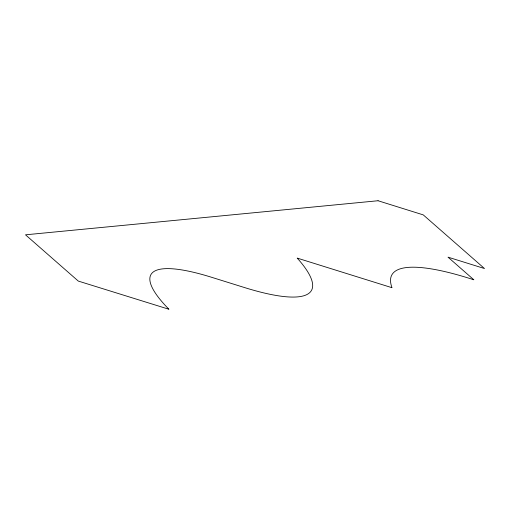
<?xml version="1.0" encoding="UTF-8"?>
<svg xmlns="http://www.w3.org/2000/svg" width="510" height="510" viewBox="0 0 510 510"><rect width="100%" height="100%" fill="white"/><g stroke="black" fill="none" stroke-linecap="round" stroke-linejoin="round"><path stroke-width="0.76" d="M378.044 200.742L25.5 234.817L78.298 281.08L168.938 309.258A176.938 37.389 28.8 0 1 211.484 277.249L244.36 287.506A196.031 41.425 28.8 0 0 297.209 258.098L391.992 287.704A224.279 47.398 28.8 0 1 473.847 279.792L448.009 257.148L484.5 268.547L423.255 214.882L378.044 200.742"/></g></svg>
